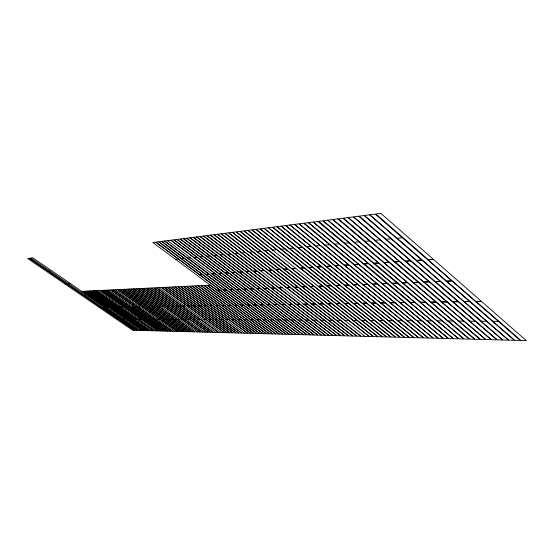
<?xml version="1.0" encoding="UTF-8"?>
<svg xmlns="http://www.w3.org/2000/svg" width="554" height="554" viewBox="0 0 554 554"><rect width="100%" height="100%" fill="white"/><g stroke="black" fill="none" stroke-linecap="round" stroke-linejoin="round"><path stroke-width="0.83" d="M31.239 258.074L32.88 257.866L69.991 283.295L68.246 283.413M48.406 271.273L50.179 271.176M190.541 257.873L187.702 258.046L164.898 240.99L170.639 240.256L215.167 273.69L211.926 273.905M264.847 250.72L268.565 250.477L313.979 286.376L310.171 286.529L240.277 231.35L243.795 230.9L268.441 250.38M272.7 250.083L276.661 249.709L322.366 286.037L318.266 286.203M64.493 283.655L66.161 283.551L29.272 258.33L27.7 258.531L99.194 307.387L100.994 307.359L66.251 283.613L64.541 283.724M283.911 269.14L287.491 268.905L239.903 231.399L236.468 231.835L327.836 303.744L331.611 303.682L287.602 268.995L283.946 269.237M295.635 268.365L291.923 268.614L244.162 230.852L247.735 230.395L340.024 303.55L336.216 303.613L292.062 268.704L295.753 268.455M344.491 265.131L348.778 264.847L298.931 223.851L294.79 224.377L390.272 302.747L394.767 302.678L348.902 264.951L344.526 265.234M68.336 283.475L70.081 283.357L105.018 307.297L103.183 307.325M260.588 270.781L264.23 270.539L307.449 304.07L303.682 304.132M98.148 290.58L100.101 290.483L141.36 319.069M108.875 290.061L110.869 289.964L135.037 306.819L132.988 306.854M158.963 287.63L161.443 287.512L205.859 319.464M85.704 295.49L83.876 295.566L29.445 258.303L31.072 258.095L119.962 318.938M217.244 290.241L220.049 290.123L178.222 259.037L175.299 259.224L152.8 242.534L155.542 242.181L178.111 258.953M282.263 287.644L278.911 287.775L234.757 253.677M85.794 295.552L84.021 295.621L134.608 330.274M217.272 290.317L220.153 290.206L259.958 319.79M282.374 287.727L279.133 287.858L320.974 320.164M107.247 307.262L109.103 307.235L85.738 291.182L83.938 291.266L107.247 307.262L109.193 307.29L142.98 330.496L85.863 291.175L87.74 291.085L128.32 318.986M119.816 307.061L121.762 307.027M124.131 306.992L126.118 306.958L102.22 290.379M128.493 306.923L130.543 306.888L106.507 290.171L104.526 290.268L163.153 331.029L165.334 331.084L130.633 306.951L128.542 306.985M139.608 306.743L137.6 306.777L113.348 289.839L117.545 289.638L159.739 319.18M142.17 306.701L144.262 306.674L119.809 289.527L117.787 289.624L177.363 331.403L179.621 331.465L144.352 306.736L142.177 306.771M161.352 306.397L163.652 306.362L138.632 288.613L136.395 288.724L161.352 306.397L163.742 306.431L199.793 331.998L197.328 331.929L136.208 288.731L134.04 288.842L194.856 331.867L197.196 331.929M166.415 306.32L168.707 306.279L143.541 288.378L141.312 288.489L202.612 332.075L207.715 332.206L189.78 319.429L187.21 319.416M171.567 306.237L173.852 306.196L148.541 288.135L146.318 288.246L207.93 332.213L210.402 332.275L173.949 306.265L171.574 306.307M176.788 306.154L179.094 306.113L153.631 287.886L151.387 287.997L213.311 332.352L218.595 332.497L200.465 319.499L197.84 319.478M184.427 306.03L182.107 306.064L156.56 287.748L158.818 287.637L221.42 332.566M227.95 305.337L230.755 305.289L203.907 285.455L201.171 285.587L266.419 333.757L269.389 333.833L230.859 305.365L227.985 305.413M240.63 305.136L243.476 305.088L202.549 274.611L199.821 274.791L202.445 274.528L158.499 241.807L155.944 242.133L279.472 334.104L282.54 334.18L243.573 305.164L240.609 305.212M296.231 304.25L299.735 304.194L256.779 271.031L253.393 271.252L336.894 335.62L340.572 335.717L299.846 304.278L296.265 304.333M311.715 304.001L315.33 303.945L271.848 270.033L268.351 270.269L352.822 336.036L356.617 336.139L315.441 304.028L311.75 304.084M119.858 307.124L121.852 307.089M124.186 307.054L126.208 307.02L160.722 330.967L158.617 330.911L100.288 290.476L104.353 290.275L145.84 319.097M139.705 306.812L137.621 306.84L172.613 331.278L174.78 331.334M166.456 306.383L168.804 306.348L205.098 332.137M176.754 306.224L179.191 306.182L215.915 332.421M184.524 306.099L182.093 306.14L218.851 332.504L224.176 332.642L205.949 319.533L203.263 319.443M118.106 318.931L120.045 319L136.603 330.329L132.6 330.226L99.256 307.449L101.077 307.422L134.511 330.274M122.219 318.952L124.193 319.021M126.333 318.979L128.41 319.049L145.134 330.551L140.979 330.447L83.751 291.279L81.964 291.362L138.867 330.392L140.834 330.44M130.612 319.007L132.683 319.076L149.504 330.669L145.342 330.558L111.458 307.255L113.348 307.228L147.309 330.613M134.927 319.09L137.032 319.104L153.936 330.786L149.809 330.676L115.738 307.186L117.566 307.158L151.789 330.731M139.303 319.056L141.45 319.132L158.444 330.904L154.102 330.793L96.112 290.677L97.996 290.587L156.249 330.849M148.327 319.111L150.487 319.187L167.668 331.147L132.87 306.916L135.128 306.881L170.023 331.209L165.528 331.091L106.707 290.164L108.681 290.067L150.404 319.125M157.475 319.166L159.829 319.243L177.19 331.403L174.919 331.34L115.301 289.749M177.093 319.284L179.461 319.367M208.9 319.478L211.538 319.568L229.862 332.795L227.188 332.719L164.337 287.367L166.768 287.256L211.441 319.499M220.298 319.547L223.006 319.637L241.53 333.099L238.788 333.03L175.223 286.84L177.709 286.723L222.909 319.568M226.039 319.658L228.899 319.672L247.527 333.259L241.856 333.106L204.267 305.787L206.836 305.746L244.619 333.183M244.286 319.7L247.243 319.79L266.176 333.75L263.226 333.674L198.152 285.732L200.88 285.601L247.146 319.713M270.165 319.852L273.378 319.949L292.734 334.45L289.52 334.367L230 289.811L233.005 289.694L273.281 319.873M283.932 319.935L287.235 320.032L306.798 334.824L303.509 334.734L243.296 289.285L246.385 289.16L287.131 319.956M344.595 320.392L348.674 320.413L369.096 336.472L361.07 336.257L319.769 303.959L323.488 303.904L364.961 336.361M417.114 320.752L421.823 320.87L443.096 338.425L438.366 338.3L372.607 284.133L377.101 283.953L421.712 320.78M132.6 319.014L91.798 290.885L89.914 290.982L147.412 330.613M136.942 319.042L95.911 290.684L94.069 290.774L134.996 319.028M102.31 290.379L143.687 319.083L145.931 319.159L163.021 331.029L160.923 330.973L143.874 319.146M155.03 319.152L113.078 289.853L110.987 289.957L152.835 319.139L155.12 319.215L172.391 331.271L170.154 331.216L152.932 319.201M164.524 319.208L122.095 289.417L120.059 289.513L162.384 319.194L164.614 319.277L182.072 331.527L179.877 331.472L162.467 319.263M169.392 319.243L126.721 289.195L122.309 289.41L146.831 306.632L148.984 306.597L124.394 289.306M124.498 289.299L167.052 319.229L169.482 319.305L187.03 331.659L184.766 331.604L167.26 319.291M174.337 319.27L131.423 288.966L129.227 289.07L172.031 319.256L174.427 319.333L192.072 331.791L189.724 331.728L172.128 319.319M182.197 319.381L199.987 332.005L202.411 332.068L184.579 319.395L182.224 319.319L138.922 288.599L141.076 288.495L184.482 319.333M187.321 319.346L143.777 288.364L146.034 288.26L189.69 319.367M194.987 319.395L151.076 288.011L148.804 288.122L192.598 319.381L195.077 319.464L213.11 332.352L210.7 332.282L192.716 319.45M200.375 319.429L156.214 287.761L153.943 287.872L197.993 319.416M217.12 319.533L172.19 286.993L169.759 287.111L214.578 319.513L217.216 319.603L235.644 332.947L233.068 332.878L214.689 319.582M228.802 319.603L183.339 286.446L180.833 286.57L226.177 319.589M234.799 319.637L189.08 286.169L186.435 286.3L232.043 319.623L234.896 319.713L253.628 333.418L251.045 333.349L232.361 319.693M240.914 319.679L194.925 285.885L192.286 286.016L238.158 319.658L241.011 319.748L259.847 333.584L257.028 333.508L238.248 319.734M250.733 319.81L269.729 333.847L272.63 333.923L253.587 319.824L250.699 319.734L204.287 285.435L206.961 285.303L253.49 319.755M175.535 259.293L256.973 319.776L260.061 319.866L279.202 334.097L276.065 334.014L256.966 319.845M181.504 258.635L158.853 241.759L161.491 241.426L184.205 258.379M263.628 319.887L282.831 334.194L285.906 334.27L266.654 319.907L263.538 319.81L223.608 290.067L226.517 289.95L266.557 319.831M167.543 240.651L232.902 289.61L230.201 289.721L187.958 258.116M196.781 257.181L173.755 239.854L171.041 240.201L194.004 257.451M280.137 319.914L239.626 289.43L236.523 289.555L276.924 319.893L280.241 319.99L299.7 334.637L296.452 334.547L277.042 319.97M203.27 256.564L180.092 239.044L177.1 239.425L200.209 256.855L203.38 256.654L246.281 289.077L243.067 289.209L200.299 256.945M207.078 256.301L250.124 288.925L253.178 288.8L210.008 256.024L206.891 256.225L183.623 238.594L186.553 238.22L209.897 255.941M291.182 320.06L310.808 334.928L314.042 335.018L294.375 320.08L290.933 319.983L250.062 289.015L253.289 288.883L294.271 320.004M298.336 320.101L318.065 335.122L321.431 335.212L301.653 320.122L298.329 320.025L257.215 288.731L260.332 288.606L301.549 320.046M216.662 255.297L193.166 237.375L190.278 237.742L213.706 255.574L216.78 255.387L260.221 288.523L257.25 288.641L213.92 255.657M329.055 335.412L288.662 304.451L292.297 304.395L332.802 335.509L325.447 335.315L305.614 320.15M223.574 254.639L199.918 236.51L196.808 236.904L220.395 254.944L223.691 254.729L267.416 288.232L264.071 288.371L220.478 255.034M308.987 320.087L267.527 288.315L263.988 288.461L305.33 320.067L309.09 320.17L328.972 335.412M227.514 254.369L271.391 288.073L274.763 287.942L230.762 254.057L227.549 254.265L203.796 236.011L206.822 235.63L230.644 253.967M313.072 320.198L333.009 335.516L336.666 335.613L316.673 320.219L312.865 320.115L271.28 288.17L274.867 288.025L316.569 320.136M237.867 253.282L213.886 234.723L210.61 235.145L234.522 253.6L237.985 253.372L324.319 320.184M328.702 320.212L286.626 287.561L290.047 287.422L332.227 320.233M241.994 252.991L286.425 287.478L289.936 287.332L245.374 252.672L241.842 252.908L217.77 234.224L221.108 233.802L245.256 252.582M252.804 251.862L228.497 232.853L225.09 233.289L249.328 252.195L252.929 251.959L297.775 287.02L294.174 287.166L249.459 252.285M340.315 320.281L297.886 287.111L294.181 287.256L336.493 320.26L340.419 320.364L360.73 336.25L357.011 336.146L336.742 320.344M257.278 251.544L302.29 286.84L305.787 286.702L260.657 251.225L256.987 251.468L232.583 232.334L236.059 231.891L260.532 251.128M344.754 320.309L302.2 286.937L305.898 286.792L348.57 320.33M357.011 320.385L314.097 286.466L310.482 286.605L353.286 320.357M361.935 320.496L382.53 336.825L386.38 336.922L365.744 320.524L361.651 320.413L318.605 286.286L322.476 286.127L365.633 320.434M272.831 249.965L248.095 230.353L251.724 229.889L276.536 249.612M281.252 249.272L327.116 285.85L330.939 285.698L284.943 248.919L281.01 249.189L256.1 229.328L259.84 228.85L284.825 248.822M370.453 320.551L391.145 337.054L395.307 337.157L374.566 320.579L370.384 320.468L327.095 285.947L331.057 285.788L374.456 320.489M379.663 320.607L400.466 337.296L404.434 337.4L383.59 320.634L379.282 320.517L335.752 285.601L339.831 285.442L383.479 320.544M289.548 248.483L335.703 285.504L339.72 285.345L293.433 248.116L289.25 248.407L264.175 228.296L268.157 227.784L293.308 248.019M302.006 247.195L276.675 226.697L272.935 227.175L298.191 247.555L302.124 247.292L348.701 284.985L344.754 285.144L298.301 247.659M392.71 320.6L348.819 285.081L344.588 285.248L388.361 320.572L392.821 320.69L413.776 337.649L409.489 337.538L388.583 320.662M307.089 246.821L353.826 284.784L357.905 284.618L311.036 246.447L306.701 246.752L281.28 226.108L285.414 225.582L310.912 246.35M397.814 320.634L353.798 284.881L358.022 284.714L402.149 320.655M407.419 320.78L428.533 338.037L433.096 338.162L411.927 320.808L407.28 320.69L363.015 284.514L367.447 284.341L411.816 320.718M315.759 246.004L362.773 284.424L367.33 284.244L320.17 245.581L315.662 245.9L290.067 224.986L294.368 224.432L320.046 245.484M324.983 245.013L299.215 223.816L303.557 223.262L329.408 244.591M427.515 320.904L448.844 338.577L453.331 338.695L431.961 320.932L427.134 320.808L382.392 283.745L386.997 283.565L431.85 320.842M334.595 244.217L382.198 283.648L386.879 283.461L339.138 243.788L334.581 244.099L308.64 222.611L312.989 222.05L339.006 243.684M344.761 243.137L318.633 221.33L322.663 220.817L348.861 242.749M437.625 320.967L459.051 338.847L463.816 338.972L442.341 320.995L437.154 320.87L392.177 283.357L397.142 283.156L442.231 320.904M354.248 242.354L402.426 282.845L407.425 282.644L359.103 241.897L354.207 242.237L327.92 220.146L332.601 219.543L358.971 241.786M452.867 320.967L407.543 282.741L402.827 282.935L448.048 320.939L452.985 321.064L474.556 339.256L469.813 339.131L448.29 321.036M364.954 241.219L338.48 218.795L342.808 218.241L369.359 240.803M458.975 321.098L480.602 339.415L485.56 339.547L463.892 321.133L458.754 321.001L413.298 282.512L418.215 282.318L463.774 321.036M469.854 321.071L424.17 282.083L429.163 281.882L474.958 321.105M375.023 240.388L423.789 281.986L429.045 281.778L380.148 239.896L374.899 240.277L348.258 217.542L353.293 216.898L380.016 239.785M481.426 321.14L435.506 281.633L440.409 281.432L486.426 321.175M386.166 239.328L435.222 281.529L440.285 281.328L391.103 238.857L386.103 239.21L359.283 216.136L364.075 215.52L390.972 238.746M397.273 238.275L446.607 281.079L451.829 280.871L402.363 237.791L396.844 238.192L369.85 214.786L375.162 214.107L402.232 237.68M492.908 321.209L446.766 281.183L451.953 280.975L498.191 321.244M164.51 241.038L161.83 241.378L205.936 274.299L208.74 274.112L164.51 241.038M176.906 239.453L174.011 239.82L218.698 273.454L221.725 273.254L176.906 239.453M183.305 238.636L180.389 239.009L225.367 273.011L228.421 272.81L183.305 238.636M189.842 237.798L186.795 238.185L232.071 272.568L235.256 272.36L189.842 237.798M196.525 236.946L193.478 237.334L239.058 272.111L242.243 271.896L196.525 236.946M203.353 236.073L200.209 236.475L246.094 271.64L249.376 271.425L203.353 236.073M210.333 235.18L207.161 235.582L253.351 271.162L256.668 270.941L210.333 235.18M217.473 234.266L214.232 234.681L260.733 270.677L264.119 270.449L217.473 234.266M224.779 233.331L221.371 233.767L268.184 270.179L271.737 269.943L224.779 233.331M232.251 232.375L228.864 232.812L275.996 269.666L279.521 269.431L232.251 232.375M255.754 229.37L252.098 229.841L300.171 268.067L303.98 267.811L255.754 229.37M263.967 228.317L260.221 228.802L308.62 267.506L312.518 267.25L263.967 228.317M272.388 227.244L268.558 227.736L317.283 266.931L321.258 266.668L272.388 227.244M281.017 226.143L277.132 226.634L326.174 266.342L330.212 266.079L281.017 226.143M289.86 225.007L285.878 225.52L335.253 265.747L339.38 265.47L289.86 225.007M308.239 222.66L304.284 223.165L354.318 264.48L358.41 264.21L308.239 222.66M317.795 221.441L313.432 221.995L363.784 263.856L368.292 263.559L317.795 221.441M327.601 220.187L323.252 220.741L373.936 263.185L378.424 262.887L327.601 220.187M337.67 218.899L333.058 219.488L384.06 262.513L388.825 262.201L337.67 218.899M348.016 217.577L343.473 218.158L394.815 261.807L399.496 261.495L348.016 217.577M358.646 216.212L353.681 216.849L405.341 261.107L410.459 260.768L358.646 216.212M369.58 214.82L364.539 215.464L416.525 260.366L421.712 260.027L369.58 214.82M380.827 213.38L375.937 214.003L428.256 259.591L433.276 259.258L380.827 213.38M184.316 258.462L181.47 258.732L223.435 289.991L226.413 289.874L184.316 258.462M196.899 257.271L193.886 257.555L236.385 289.472L239.522 289.347L196.899 257.271M329.533 244.695L324.942 245.131L372.246 284.05L376.983 283.856L329.533 244.695M348.992 242.853L344.491 243.275L392.391 283.239L397.017 283.059L348.992 242.853M369.483 240.907L364.885 241.343L413.367 282.408L418.097 282.215L369.483 240.907M208.851 274.195L206.019 274.382L247.077 305.032L250.02 304.984L208.851 274.195M215.277 273.773L212.514 273.953L253.829 304.922L256.696 304.88L215.277 273.773M221.835 273.337L218.788 273.538L260.345 304.818L263.51 304.769L221.835 273.337M228.532 272.893L225.457 273.101L267.27 304.707L270.456 304.658L228.532 272.893M235.367 272.443L232.209 272.651L274.278 304.596L277.554 304.548L235.367 272.443M242.354 271.986L239.266 272.187L281.591 304.478L284.791 304.43L242.354 271.986M249.487 271.515L246.17 271.73L288.752 304.368L292.187 304.312L249.487 271.515M279.638 269.521L276.037 269.756L319.665 303.876L323.384 303.814L279.638 269.521M304.098 267.907L300.552 268.143L344.976 303.467L348.632 303.412L304.098 267.907M312.636 267.347L308.827 267.596L353.514 303.336L357.434 303.273L312.636 267.347M321.375 266.765L317.359 267.028L362.309 303.197L366.443 303.128L321.375 266.765M330.329 266.176L326.168 266.453L371.374 303.052L375.66 302.983L330.329 266.176M339.498 265.567L335.232 265.851L380.716 302.899L385.099 302.83L339.498 265.567M358.535 264.313L354.228 264.597L400.237 302.588L404.669 302.519L358.535 264.313M368.417 263.662L364.449 263.926L410.743 302.422L414.814 302.359L368.417 263.662M378.548 262.991L374.345 263.268L420.895 302.262L425.209 302.193L378.548 262.991M388.95 262.305L383.984 262.631L430.783 302.103L435.866 302.02L388.95 262.305M399.621 261.599L395.064 261.904L442.134 301.923L446.801 301.847L399.621 261.599M410.583 260.879L405.625 261.204L452.943 301.75L458.013 301.667L410.583 260.879M421.836 260.131L416.483 260.484L464.051 301.57L469.522 301.487L421.836 260.131M433.408 259.369L427.986 259.729L475.803 301.383L481.343 301.293L433.408 259.369M89.762 290.988L87.927 291.072L111.368 307.193L113.258 307.165L89.762 290.988M93.848 290.788L91.992 290.878L115.564 307.131L117.476 307.096L93.848 290.788M129.061 289.077L126.935 289.181L151.602 306.556L153.79 306.521L129.061 289.077M133.805 288.849L131.61 288.959L156.415 306.48L158.679 306.438L133.805 288.849M164.088 287.381L161.699 287.498L187.391 305.981L189.849 305.947L164.088 287.381M169.462 287.124L167.024 287.242L192.868 305.898L195.375 305.856L169.462 287.124M174.939 286.854L172.439 286.979L198.429 305.808L201.005 305.766L174.939 286.854M180.514 286.584L178.028 286.709L204.184 305.718L206.732 305.676L180.514 286.584M186.192 286.307L183.713 286.432L210.021 305.621L212.57 305.579L186.192 286.307M191.989 286.03L189.454 286.155L253.877 333.425L256.724 333.501L218.622 305.559L215.873 305.6L218.518 305.489L191.989 286.03M197.889 285.746L195.153 285.878L221.773 305.434L224.578 305.392L197.889 285.746M210.042 285.158L207.307 285.289L234.252 305.233L237.05 305.192L210.042 285.158M105.108 307.359L103.307 307.387L136.838 330.336L138.715 330.385L105.108 307.359M149.074 306.66L147.052 306.694L182.432 331.541L184.537 331.597L149.074 306.66M153.887 306.584L151.727 306.618L187.294 331.666L189.544 331.728L153.887 306.584M158.769 306.507L156.505 306.542L192.266 331.798L194.627 331.86L158.769 306.507M189.946 306.016L187.425 306.05L224.391 332.649L227.008 332.719L189.946 306.016M195.472 305.926L193.007 305.967L230.18 332.802L232.735 332.871L195.472 305.926M201.102 305.836L198.519 305.877L235.9 332.954L238.573 333.023L201.102 305.836M212.674 305.656L209.994 305.697L247.79 333.266L250.56 333.335L212.674 305.656M224.682 305.462L221.919 305.51L260.138 333.591L262.998 333.667L224.682 305.462M237.154 305.268L234.245 305.309L272.893 333.93L275.899 334.007L237.154 305.268M250.124 305.06L247.292 305.109L286.383 334.284L289.306 334.36L250.124 305.06M256.8 304.956L253.718 305.005L293.018 334.457L296.196 334.547L256.8 304.956M263.614 304.845L260.498 304.894L300.019 334.644L303.232 334.727L263.614 304.845M270.567 304.735L267.52 304.783L307.262 334.838L310.406 334.921L270.567 304.735M277.658 304.624L274.403 304.679L314.36 335.025L317.719 335.115L277.658 304.624M284.901 304.513L281.577 304.562L321.756 335.218L325.184 335.308L284.901 304.513M307.56 304.153L304.153 304.208L345.01 335.835L348.514 335.925L307.56 304.153M331.721 303.772L327.857 303.834L369.38 336.479L373.348 336.583L331.721 303.772M340.135 303.634L336.326 303.696L378.077 336.707L381.99 336.811L340.135 303.634M348.743 303.502L344.74 303.564L386.713 336.936L390.819 337.04L348.743 303.502M357.552 303.363L353.535 303.426L395.729 337.171L399.849 337.282L357.552 303.363M366.554 303.218L362.461 303.28L404.884 337.414L409.081 337.524L366.554 303.218M375.778 303.073L371.492 303.142L414.129 337.656L418.519 337.774L375.778 303.073M385.217 302.92L380.91 302.99L423.775 337.912L428.18 338.03L385.217 302.92M394.884 302.768L390.418 302.844L433.498 338.169L438.062 338.293L394.884 302.768M404.78 302.616L400.237 302.685L443.539 338.432L448.179 338.556L404.78 302.616M414.925 302.456L410.015 302.532L453.525 338.695L458.539 338.833L414.925 302.456M425.327 302.29L420.348 302.366L464.079 338.979L469.155 339.11L425.327 302.29M435.984 302.117L431.088 302.2L475.034 339.27L480.02 339.401L435.984 302.117M446.919 301.944L441.697 302.027L485.851 339.554L491.163 339.692L446.919 301.944M458.13 301.771L453.061 301.847L497.423 339.858L502.582 339.997L458.13 301.771M469.64 301.584L464.252 301.674L508.807 340.156L514.292 340.301L469.64 301.584M481.461 301.397L476.17 301.487L520.926 340.481L526.3 340.62L481.461 301.397M324.422 320.267L320.808 320.24L340.862 335.724L344.519 335.821L324.422 320.267M332.338 320.316L328.612 320.288L348.771 335.932L352.545 336.029L332.338 320.316M357.115 320.468L353.203 320.441L373.687 336.59L377.648 336.693L357.115 320.468M402.259 320.745L397.772 320.718L418.782 337.781L423.325 337.898L402.259 320.745M475.069 321.202L469.771 321.168L491.488 339.699L496.834 339.844L475.069 321.202M486.537 321.272L481.031 321.237L502.845 340.004L508.399 340.149L486.537 321.272M498.302 321.341L492.845 321.313L514.756 340.315L520.254 340.461L498.302 321.341"/></g></svg>
